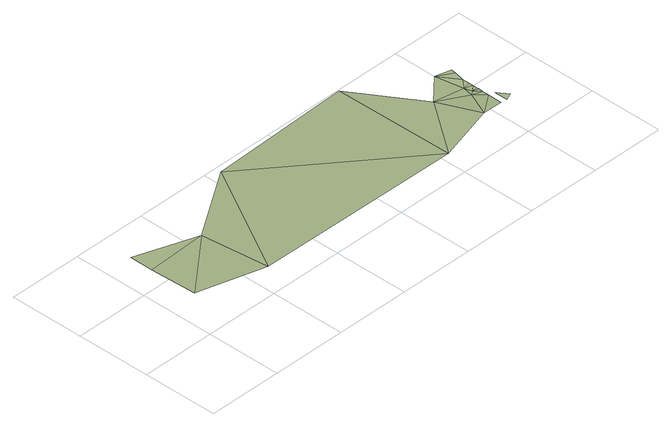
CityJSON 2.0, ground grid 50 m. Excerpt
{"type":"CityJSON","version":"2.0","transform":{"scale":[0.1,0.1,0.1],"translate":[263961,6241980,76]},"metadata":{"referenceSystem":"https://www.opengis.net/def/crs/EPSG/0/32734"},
"CityObjects":{
"terrain1":{"type":"TINRelief","geometry":[{"type":"CompositeSurface","lod":"1","boundaries":[[[0,1,2]],[[2,3,0]],[[4,2,1]],[[5,2,4]],[[5,4,6]],[[5,6,7]],[[7,6,8]],[[6,9,8]],[[10,8,9]],[[10,11,8]],[[9,12,10]],[[13,12,9]],[[8,11,14]],[[15,11,10]],[[15,10,16]],[[10,12,16]],[[17,15,16]],[[15,18,11]],[[17,19,15]],[[19,18,15]],[[20,21,22]],[[11,18,23]],[[14,11,24]],[[11,23,24]],[[25,14,24]],[[25,26,14]]]}]}
},
"vertices":[
[43,480,162],[8,126,213],[477,525,135],[60,653,146],[461,8,207],[1018,894,72],[1928,56,138],[2050,996,0],[2280,506,56],[2371,211,87],[2478,409,47],[2500,487,37],[2541,339,48],[2531,236,57],[2482,690,22],[2512,432,42],[2546,390,44],[2549,415,44],[2553,469,39],[2551,441,39],[2573,232,57],[2621,253,56],[2583,334,47],[2555,497,36],[2559,553,33],[2578,624,27],[2588,663,23]
]}
